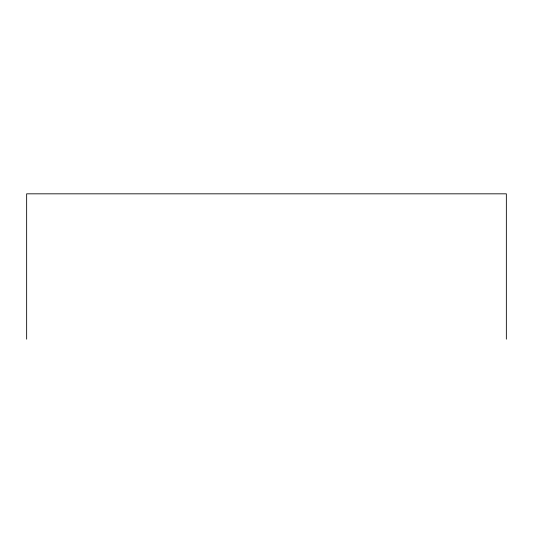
<?xml version="1.0" encoding="UTF-8"?>
<svg xmlns="http://www.w3.org/2000/svg" width="533" height="533" viewBox="0 0 533 533"><rect width="100%" height="100%" fill="white"/><g stroke="black" fill="none" stroke-linecap="round" stroke-linejoin="round"><path stroke-width="0.8" d="M506.35 339.175L506.35 193.825L26.65 193.825L26.65 339.175"/></g></svg>
